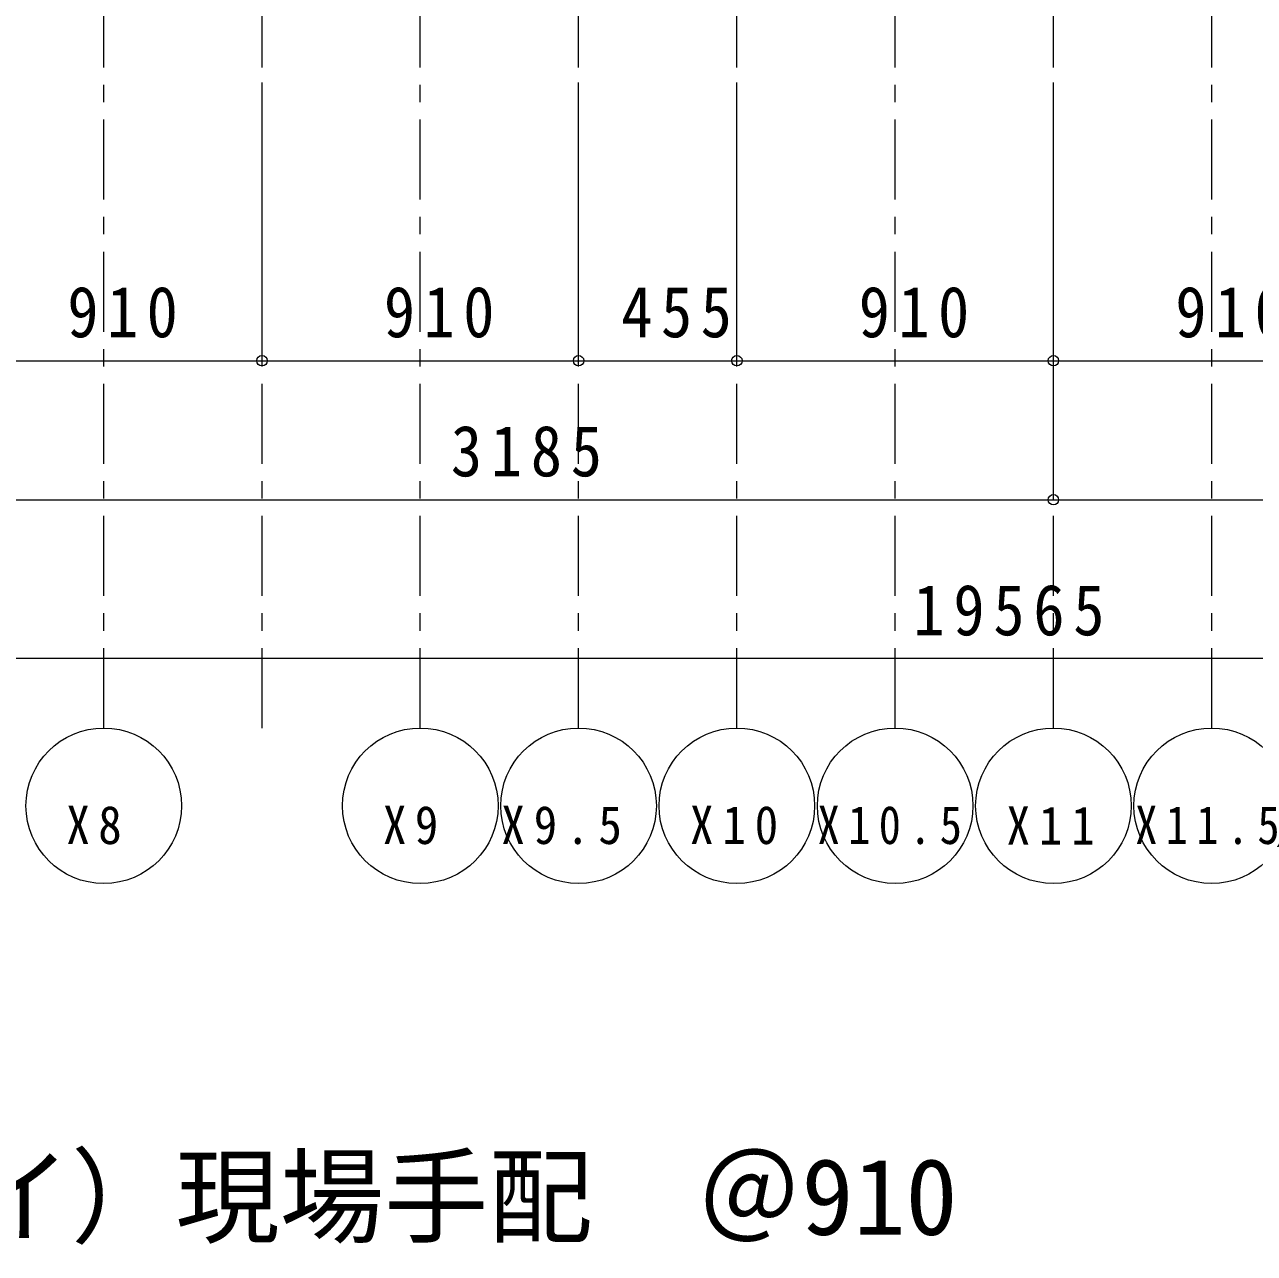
# Model space of a CAD drawing. Units: millimetres at full size, sheet at 1:50. Extents: x -17704 to 55037, y -1981 to 18549.
# Drawn here: x -5672 to -2137, y 2635 to 6170 of the extents above; entities that cross this region are included whole.
import ezdxf
from ezdxf.enums import TextEntityAlignment as Align

# ---------------------------------------------------------------- set-up
doc = ezdxf.new("R2010")
doc.units = ezdxf.units.MM
doc.header["$LTSCALE"] = 50
doc.linetypes.add('USER2', pattern=[7.6, 4.6, -1, 1, -1])
doc.layers.add('3-0', color=7, linetype='Continuous', lineweight=5)
doc.layers.add('8-0', color=9, linetype='Continuous', lineweight=18)
doc.styles.add('ＭＳ ゴシック', font='')
doc.styles.get('ＭＳ ゴシック').set_extended_font_data('MS Gothic')

msp = doc.modelspace()

# ---------------------------------------------------------------- linework, layer by layer
at = {"layer": '8-0', "linetype": 'USER2'}
for p, q in [((-5444.84, 4146.29), (-5444.84, 16943.73)), ((-4989.84, 4146.29), (-4989.84, 16943.73)), ((-4534.84, 4146.29), (-4534.84, 16943.73)), ((-4079.84, 4146.29), (-4079.84, 16943.73)), ((-3624.84, 4146.29), (-3624.84, 16943.73)), ((-3169.84, 4146.29), (-3169.84, 16943.73)), ((-2714.84, 4146.29), (-2714.84, 16943.73)), ((-2259.84, 4146.29), (-2259.84, 16943.73))]:
    msp.add_line(p, q, dxfattribs=at)
at = {"layer": '8-0'}
for p, q in [((-4989.84, 5202.83), (-4989.84, 6002.83)), ((-4989.84, 5202.83), (-4989.84, 6002.83)), ((-4079.84, 5202.83), (-4079.84, 6002.83)), ((-4079.84, 5202.83), (-4079.84, 6002.83)), ((-3624.84, 5202.83), (-3624.84, 6002.83)), ((-3624.84, 5202.83), (-3624.84, 6002.83)), ((-2714.84, 4802.83), (-2714.84, 6002.83)), ((-2714.84, 4802.83), (-2714.84, 6002.83)), ((-2714.84, 5202.83), (-2714.84, 6002.83)), ((-2714.84, 5202.83), (-2714.84, 6002.83)), ((-5899.84, 5202.83), (-4989.84, 5202.83)), ((-4989.84, 5202.83), (-4079.84, 5202.83)), ((-4079.84, 5202.83), (-3624.84, 5202.83)), ((-3624.84, 5202.83), (-2714.84, 5202.83)), ((-2714.84, 5202.83), (-1804.84, 5202.83)), ((-5899.84, 4802.83), (-2714.84, 4802.83)), ((-2714.84, 4802.83), (470.15, 4802.83)), ((6840.14, 4346.29), (-12724.83, 4346.29))]:
    msp.add_line(p, q, dxfattribs=at)
for centre, radius in [((-4989.84, 5202.83), 15), ((-4989.84, 5202.83), 15), ((-4079.84, 5202.83), 15), ((-4079.84, 5202.83), 15), ((-3624.84, 5202.83), 15), ((-3624.84, 5202.83), 15), ((-2714.84, 5202.83), 15), ((-2714.84, 5202.83), 15), ((-2714.84, 4802.83), 15), ((-2714.84, 4802.83), 15), ((-5444.84, 3922.68), 223.61), ((-4534.84, 3922.68), 223.61), ((-4079.84, 3922.68), 223.61), ((-3624.84, 3922.68), 223.61), ((-3169.84, 3922.68), 223.61), ((-2714.84, 3922.68), 223.61), ((-2259.84, 3922.68), 223.61)]:
    msp.add_circle(centre, radius, dxfattribs=at)

# ---------------------------------------------------------------- texts
at = {"layer": '3-0', "style": 'ＭＳ ゴシック'}
msp.add_text('手間ナインDOMA-340-DH（30本/ケース）L=340（シーシーアイ）現場手配\u3000＠910\u3000', height=219.9, dxfattribs=at).set_placement((-13780.1, 2622.79), align=Align.BOTTOM_LEFT)
at = {"layer": '8-0', "color": 7, "attachment_point": 7, "style": 'ＭＳ ゴシック'}
for s, insert, char_height in [('\\T1.27;\\W0.9;910', (-5549.59, 5267.77), 146.6), ('\\T1.27;\\W0.9;910', (-4639.59, 5267.77), 146.6), ('\\T1.27;\\W0.9;455', (-3957.09, 5267.77), 146.6), ('\\T1.27;\\W0.9;910', (-3274.59, 5267.77), 146.6), ('\\T1.27;\\W0.9;910', (-2364.59, 5267.77), 146.6), ('\\T1.28;\\W0.9;3185', (-4446.98, 4867.77), 146.6), ('\\T1.28;\\W0.9;19565', (-3117.38, 4410.47), 146.6), ('\\T1.36;\\W0.9;X8', (-5552.17, 3810.9), 110), ('\\T1.36;\\W0.9;X9', (-4642.18, 3810.9), 110), ('\\T1.38;\\W0.9;X9.5', (-4301.71, 3810.9), 110), ('\\T1.38;\\W0.9;X10', (-3759.41, 3810.9), 110), ('\\T1.38;\\W0.85;X10.5', (-3392.63, 3810.9), 110), ('\\T1.38;\\W0.9;X11', (-2849.41, 3810.9), 110), ('\\T1.38;\\W0.85;X11.5', (-2479.57, 3810.9), 110)]:
    msp.add_mtext(s, dxfattribs=dict(at, insert=insert, char_height=char_height))

doc.saveas('drawing.dxf')
